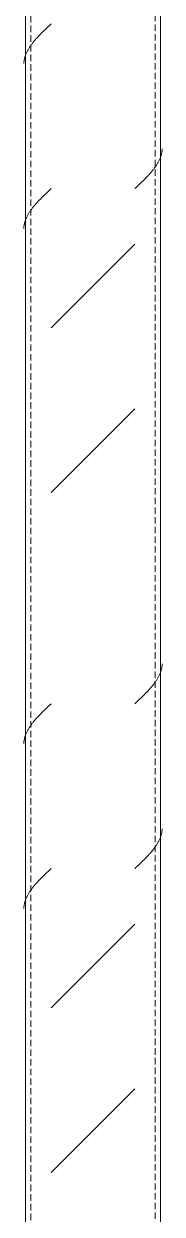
# Model space of a CAD drawing. Header units: centimetres. Extents: x -336 to 16318, y -437 to 1921.
# Drawn here: x 1236.2 to 1246.5, y 218.7 to 306.7 of the extents above; entities that cross this region are included whole.
import ezdxf

# ---------------------------------------------------------------- set-up
doc = ezdxf.new("R2010")
doc.units = ezdxf.units.CM
doc.linetypes.add('Hidden', pattern=[0.714375, 0.47625, -0.238125])
doc.layers.add('S-COLS', color=7, linetype='Continuous', lineweight=9)

# ---------------------------------------------------------------- blocks, each defined once
blk = doc.blocks.new('FP_13-Section 6')
at = {"layer": 'S-COLS'}
blk.add_line((1246.336, 94), (1246.336, 375.859), dxfattribs=at)
at = {"layer": 'S-COLS', "color": 9, "true_color": 0xc0c0c0}
for p, q in [((1246.279, 296.707), (1246.299, 296.754)), ((1246.299, 296.754), (1246.317, 296.801)), ((1246.317, 296.801), (1246.334, 296.847)), ((1246.334, 296.847), (1246.351, 296.894)), ((1246.351, 296.894), (1246.366, 296.941)), ((1246.366, 296.941), (1246.379, 296.988)), ((1246.379, 296.988), (1246.392, 297.034)), ((1246.392, 297.034), (1246.403, 297.081)), ((1246.403, 297.081), (1246.414, 297.128)), ((1246.414, 297.128), (1246.423, 297.175)), ((1246.423, 297.175), (1246.431, 297.221)), ((1246.431, 297.221), (1246.437, 297.268)), ((1246.437, 297.268), (1246.443, 297.315)), ((1246.443, 297.315), (1246.447, 297.362)), ((1246.447, 297.362), (1246.45, 297.408)), ((1246.45, 297.408), (1246.452, 297.455)), ((1245.714, 295.819), (1245.752, 295.865)), ((1245.752, 295.865), (1245.789, 295.912)), ((1245.789, 295.912), (1245.825, 295.959)), ((1245.825, 295.959), (1245.861, 296.006)), ((1245.861, 296.006), (1245.895, 296.052)), ((1245.895, 296.052), (1245.929, 296.099)), ((1245.929, 296.099), (1245.962, 296.146)), ((1245.962, 296.146), (1245.994, 296.193)), ((1245.994, 296.193), (1246.025, 296.239)), ((1246.025, 296.239), (1246.055, 296.286)), ((1246.055, 296.286), (1246.084, 296.333)), ((1246.084, 296.333), (1246.112, 296.38)), ((1246.112, 296.38), (1246.139, 296.426)), ((1246.139, 296.426), (1246.165, 296.473)), ((1246.165, 296.473), (1246.19, 296.52)), ((1246.19, 296.52), (1246.214, 296.567)), ((1246.214, 296.567), (1246.237, 296.613)), ((1246.237, 296.613), (1246.259, 296.66)), ((1246.259, 296.66), (1246.279, 296.707)), ((1244.874, 294.93), (1244.922, 294.977)), ((1244.922, 294.977), (1244.97, 295.024)), ((1244.97, 295.024), (1245.018, 295.071)), ((1245.018, 295.071), (1245.065, 295.117)), ((1245.065, 295.117), (1245.112, 295.164)), ((1245.112, 295.164), (1245.159, 295.211)), ((1245.159, 295.211), (1245.205, 295.258)), ((1245.205, 295.258), (1245.25, 295.304)), ((1245.25, 295.304), (1245.295, 295.351)), ((1245.295, 295.351), (1245.34, 295.398)), ((1245.34, 295.398), (1245.384, 295.445)), ((1245.384, 295.445), (1245.428, 295.491)), ((1245.428, 295.491), (1245.47, 295.538)), ((1245.47, 295.538), (1245.513, 295.585)), ((1245.513, 295.585), (1245.554, 295.632)), ((1245.554, 295.632), (1245.595, 295.678)), ((1245.595, 295.678), (1245.635, 295.725)), ((1245.635, 295.725), (1245.675, 295.772)), ((1245.675, 295.772), (1245.714, 295.819)), ((1244.431, 294.509), (1244.481, 294.556)), ((1244.481, 294.556), (1244.53, 294.603)), ((1244.53, 294.603), (1244.58, 294.65)), ((1244.58, 294.65), (1244.629, 294.697)), ((1244.629, 294.697), (1244.679, 294.743)), ((1244.679, 294.743), (1244.728, 294.79)), ((1244.728, 294.79), (1244.777, 294.837)), ((1244.777, 294.837), (1244.826, 294.884)), ((1244.826, 294.884), (1244.874, 294.93)), ((1246.366, 258.841), (1246.379, 258.888)), ((1246.379, 258.888), (1246.392, 258.934)), ((1246.392, 258.934), (1246.403, 258.981)), ((1246.403, 258.981), (1246.414, 259.028)), ((1246.414, 259.028), (1246.423, 259.075)), ((1246.423, 259.075), (1246.431, 259.121)), ((1246.431, 259.121), (1246.437, 259.168)), ((1246.437, 259.168), (1246.443, 259.215)), ((1246.443, 259.215), (1246.447, 259.262)), ((1246.447, 259.262), (1246.45, 259.308)), ((1246.45, 259.308), (1246.452, 259.355)), ((1245.895, 257.952), (1245.929, 257.999)), ((1245.929, 257.999), (1245.962, 258.046)), ((1245.962, 258.046), (1245.994, 258.093)), ((1245.994, 258.093), (1246.025, 258.139)), ((1246.025, 258.139), (1246.055, 258.186)), ((1246.055, 258.186), (1246.084, 258.233)), ((1246.084, 258.233), (1246.112, 258.28)), ((1246.112, 258.28), (1246.139, 258.326)), ((1246.139, 258.326), (1246.165, 258.373)), ((1246.165, 258.373), (1246.19, 258.42)), ((1246.19, 258.42), (1246.214, 258.467)), ((1246.214, 258.467), (1246.237, 258.513)), ((1246.237, 258.513), (1246.259, 258.56)), ((1246.259, 258.56), (1246.279, 258.607)), ((1246.279, 258.607), (1246.299, 258.654)), ((1246.299, 258.654), (1246.317, 258.701)), ((1246.317, 258.701), (1246.334, 258.747)), ((1246.334, 258.747), (1246.351, 258.794)), ((1246.351, 258.794), (1246.366, 258.841)), ((1245.112, 257.064), (1245.159, 257.111)), ((1245.159, 257.111), (1245.205, 257.158)), ((1245.205, 257.158), (1245.25, 257.204)), ((1245.25, 257.204), (1245.295, 257.251)), ((1245.295, 257.251), (1245.34, 257.298)), ((1245.34, 257.298), (1245.384, 257.345)), ((1245.384, 257.345), (1245.428, 257.391)), ((1245.428, 257.391), (1245.47, 257.438)), ((1245.47, 257.438), (1245.513, 257.485)), ((1245.513, 257.485), (1245.554, 257.532)), ((1245.554, 257.532), (1245.595, 257.578)), ((1245.595, 257.578), (1245.635, 257.625)), ((1245.635, 257.625), (1245.675, 257.672)), ((1245.675, 257.672), (1245.714, 257.719)), ((1245.714, 257.719), (1245.752, 257.765)), ((1245.752, 257.765), (1245.789, 257.812)), ((1245.789, 257.812), (1245.825, 257.859)), ((1245.825, 257.859), (1245.861, 257.906)), ((1245.861, 257.906), (1245.895, 257.952)), ((1244.431, 256.409), (1244.481, 256.456)), ((1244.481, 256.456), (1244.53, 256.503)), ((1244.53, 256.503), (1244.58, 256.55)), ((1244.58, 256.55), (1244.629, 256.597)), ((1244.629, 256.597), (1244.679, 256.643)), ((1244.679, 256.643), (1244.728, 256.69)), ((1244.728, 256.69), (1244.777, 256.737)), ((1244.777, 256.737), (1244.826, 256.784)), ((1244.826, 256.784), (1244.874, 256.83)), ((1244.874, 256.83), (1244.922, 256.877)), ((1244.922, 256.877), (1244.97, 256.924)), ((1244.97, 256.924), (1245.018, 256.971)), ((1245.018, 256.971), (1245.065, 257.017)), ((1245.065, 257.017), (1245.112, 257.064)), ((1246.317, 246.511), (1246.334, 246.558)), ((1246.334, 246.558), (1246.351, 246.605)), ((1246.351, 246.605), (1246.366, 246.651)), ((1246.366, 246.651), (1246.379, 246.698)), ((1246.379, 246.698), (1246.392, 246.745)), ((1246.392, 246.745), (1246.403, 246.792)), ((1246.403, 246.792), (1246.414, 246.838)), ((1246.414, 246.838), (1246.423, 246.885)), ((1246.423, 246.885), (1246.431, 246.932)), ((1246.431, 246.932), (1246.437, 246.979)), ((1246.437, 246.979), (1246.443, 247.025)), ((1246.443, 247.025), (1246.447, 247.072)), ((1246.447, 247.072), (1246.45, 247.119)), ((1246.45, 247.119), (1246.452, 247.166)), ((1245.789, 245.623), (1245.825, 245.669)), ((1245.825, 245.669), (1245.861, 245.716)), ((1245.861, 245.716), (1245.895, 245.763)), ((1245.895, 245.763), (1245.929, 245.81)), ((1245.929, 245.81), (1245.962, 245.856)), ((1245.962, 245.856), (1245.994, 245.903)), ((1245.994, 245.903), (1246.025, 245.95)), ((1246.025, 245.95), (1246.055, 245.997)), ((1246.055, 245.997), (1246.084, 246.044)), ((1246.084, 246.044), (1246.112, 246.09)), ((1246.112, 246.09), (1246.139, 246.137)), ((1246.139, 246.137), (1246.165, 246.184)), ((1246.165, 246.184), (1246.19, 246.231)), ((1246.19, 246.231), (1246.214, 246.277)), ((1246.214, 246.277), (1246.237, 246.324)), ((1246.237, 246.324), (1246.259, 246.371)), ((1246.259, 246.371), (1246.279, 246.418)), ((1246.279, 246.418), (1246.299, 246.464)), ((1246.299, 246.464), (1246.317, 246.511)), ((1244.97, 244.734), (1245.018, 244.781)), ((1245.018, 244.781), (1245.065, 244.828)), ((1245.065, 244.828), (1245.112, 244.875)), ((1245.112, 244.875), (1245.159, 244.921)), ((1245.159, 244.921), (1245.205, 244.968)), ((1245.205, 244.968), (1245.25, 245.015)), ((1245.25, 245.015), (1245.295, 245.062)), ((1245.295, 245.062), (1245.34, 245.108)), ((1245.34, 245.108), (1245.384, 245.155)), ((1245.384, 245.155), (1245.428, 245.202)), ((1245.428, 245.202), (1245.47, 245.249)), ((1245.47, 245.249), (1245.513, 245.295)), ((1245.513, 245.295), (1245.554, 245.342)), ((1245.554, 245.342), (1245.595, 245.389)), ((1245.595, 245.389), (1245.635, 245.436)), ((1245.635, 245.436), (1245.675, 245.482)), ((1245.675, 245.482), (1245.714, 245.529)), ((1245.714, 245.529), (1245.752, 245.576)), ((1245.752, 245.576), (1245.789, 245.623)), ((1244.431, 244.22), (1244.481, 244.267)), ((1244.481, 244.267), (1244.53, 244.314)), ((1244.53, 244.314), (1244.58, 244.36)), ((1244.58, 244.36), (1244.629, 244.407)), ((1244.629, 244.407), (1244.679, 244.454)), ((1244.679, 244.454), (1244.728, 244.501)), ((1244.728, 244.501), (1244.777, 244.547)), ((1244.777, 244.547), (1244.826, 244.594)), ((1244.826, 244.594), (1244.874, 244.641)), ((1244.874, 244.641), (1244.922, 244.688)), ((1244.922, 244.688), (1244.97, 244.734))]:
    blk.add_line(p, q, dxfattribs=at)
blk = doc.blocks.new('FP_14-Section 6')
at = {"layer": 'S-COLS'}
blk.add_line((1236.336, 375.859), (1236.336, 94), dxfattribs=at)
at = {"layer": 'S-COLS', "color": 9, "true_color": 0xc0c0c0}
for p, q in [((1237.896, 306.372), (1237.945, 306.418)), ((1237.945, 306.418), (1237.994, 306.465)), ((1237.994, 306.465), (1238.043, 306.512)), ((1238.043, 306.512), (1238.092, 306.559)), ((1238.092, 306.559), (1238.142, 306.605)), ((1238.142, 306.605), (1238.192, 306.652)), ((1238.192, 306.652), (1238.241, 306.699)), ((1237.037, 305.483), (1237.077, 305.53)), ((1237.077, 305.53), (1237.118, 305.577)), ((1237.118, 305.577), (1237.16, 305.624)), ((1237.16, 305.624), (1237.202, 305.67)), ((1237.202, 305.67), (1237.245, 305.717)), ((1237.245, 305.717), (1237.288, 305.764)), ((1237.288, 305.764), (1237.332, 305.811)), ((1237.332, 305.811), (1237.377, 305.857)), ((1237.377, 305.857), (1237.422, 305.904)), ((1237.422, 305.904), (1237.468, 305.951)), ((1237.468, 305.951), (1237.514, 305.998)), ((1237.514, 305.998), (1237.56, 306.044)), ((1237.56, 306.044), (1237.607, 306.091)), ((1237.607, 306.091), (1237.654, 306.138)), ((1237.654, 306.138), (1237.702, 306.185)), ((1237.702, 306.185), (1237.75, 306.231)), ((1237.75, 306.231), (1237.798, 306.278)), ((1237.798, 306.278), (1237.847, 306.325)), ((1237.847, 306.325), (1237.896, 306.372)), ((1236.436, 304.595), (1236.458, 304.642)), ((1236.458, 304.642), (1236.482, 304.688)), ((1236.482, 304.688), (1236.507, 304.735)), ((1236.507, 304.735), (1236.533, 304.782)), ((1236.533, 304.782), (1236.56, 304.829)), ((1236.56, 304.829), (1236.589, 304.875)), ((1236.589, 304.875), (1236.618, 304.922)), ((1236.618, 304.922), (1236.648, 304.969)), ((1236.648, 304.969), (1236.679, 305.016)), ((1236.679, 305.016), (1236.711, 305.062)), ((1236.711, 305.062), (1236.743, 305.109)), ((1236.743, 305.109), (1236.777, 305.156)), ((1236.777, 305.156), (1236.812, 305.203)), ((1236.812, 305.203), (1236.847, 305.249)), ((1236.847, 305.249), (1236.884, 305.296)), ((1236.884, 305.296), (1236.921, 305.343)), ((1236.921, 305.343), (1236.959, 305.39)), ((1236.959, 305.39), (1236.998, 305.436)), ((1236.998, 305.436), (1237.037, 305.483)), ((1236.22, 303.753), (1236.222, 303.8)), ((1236.222, 303.8), (1236.225, 303.847)), ((1236.225, 303.847), (1236.229, 303.894)), ((1236.229, 303.894), (1236.235, 303.94)), ((1236.235, 303.94), (1236.242, 303.987)), ((1236.242, 303.987), (1236.25, 304.034)), ((1236.25, 304.034), (1236.259, 304.081)), ((1236.259, 304.081), (1236.269, 304.127)), ((1236.269, 304.127), (1236.28, 304.174)), ((1236.28, 304.174), (1236.293, 304.221)), ((1236.293, 304.221), (1236.307, 304.268)), ((1236.307, 304.268), (1236.322, 304.314)), ((1236.322, 304.314), (1236.338, 304.361)), ((1236.338, 304.361), (1236.355, 304.408)), ((1236.355, 304.408), (1236.374, 304.455)), ((1236.374, 304.455), (1236.393, 304.501)), ((1236.393, 304.501), (1236.414, 304.548)), ((1236.414, 304.548), (1236.436, 304.595)), ((1237.75, 294.042), (1237.798, 294.089)), ((1237.798, 294.089), (1237.847, 294.135)), ((1237.847, 294.135), (1237.896, 294.182)), ((1237.896, 294.182), (1237.945, 294.229)), ((1237.945, 294.229), (1237.994, 294.276)), ((1237.994, 294.276), (1238.043, 294.322)), ((1238.043, 294.322), (1238.092, 294.369)), ((1238.092, 294.369), (1238.142, 294.416)), ((1238.142, 294.416), (1238.192, 294.463)), ((1238.192, 294.463), (1238.241, 294.509)), ((1236.921, 293.154), (1236.959, 293.2)), ((1236.959, 293.2), (1236.998, 293.247)), ((1236.998, 293.247), (1237.037, 293.294)), ((1237.037, 293.294), (1237.077, 293.341)), ((1237.077, 293.341), (1237.118, 293.387)), ((1237.118, 293.387), (1237.16, 293.434)), ((1237.16, 293.434), (1237.202, 293.481)), ((1237.202, 293.481), (1237.245, 293.528)), ((1237.245, 293.528), (1237.288, 293.574)), ((1237.288, 293.574), (1237.332, 293.621)), ((1237.332, 293.621), (1237.377, 293.668)), ((1237.377, 293.668), (1237.422, 293.715)), ((1237.422, 293.715), (1237.468, 293.761)), ((1237.468, 293.761), (1237.514, 293.808)), ((1237.514, 293.808), (1237.56, 293.855)), ((1237.56, 293.855), (1237.607, 293.902)), ((1237.607, 293.902), (1237.654, 293.948)), ((1237.654, 293.948), (1237.702, 293.995)), ((1237.702, 293.995), (1237.75, 294.042)), ((1236.374, 292.265), (1236.393, 292.312)), ((1236.393, 292.312), (1236.414, 292.359)), ((1236.414, 292.359), (1236.436, 292.405)), ((1236.436, 292.405), (1236.458, 292.452)), ((1236.458, 292.452), (1236.482, 292.499)), ((1236.482, 292.499), (1236.507, 292.546)), ((1236.507, 292.546), (1236.533, 292.592)), ((1236.533, 292.592), (1236.56, 292.639)), ((1236.56, 292.639), (1236.589, 292.686)), ((1236.589, 292.686), (1236.618, 292.733)), ((1236.618, 292.733), (1236.648, 292.78)), ((1236.648, 292.78), (1236.679, 292.826)), ((1236.679, 292.826), (1236.711, 292.873)), ((1236.711, 292.873), (1236.743, 292.92)), ((1236.743, 292.92), (1236.777, 292.967)), ((1236.777, 292.967), (1236.812, 293.013)), ((1236.812, 293.013), (1236.847, 293.06)), ((1236.847, 293.06), (1236.884, 293.107)), ((1236.884, 293.107), (1236.921, 293.154)), ((1236.22, 291.564), (1236.222, 291.611)), ((1236.222, 291.611), (1236.225, 291.657)), ((1236.225, 291.657), (1236.229, 291.704)), ((1236.229, 291.704), (1236.235, 291.751)), ((1236.235, 291.751), (1236.242, 291.798)), ((1236.242, 291.798), (1236.25, 291.844)), ((1236.25, 291.844), (1236.259, 291.891)), ((1236.259, 291.891), (1236.269, 291.938)), ((1236.269, 291.938), (1236.28, 291.985)), ((1236.28, 291.985), (1236.293, 292.031)), ((1236.293, 292.031), (1236.307, 292.078)), ((1236.307, 292.078), (1236.322, 292.125)), ((1236.322, 292.125), (1236.338, 292.172)), ((1236.338, 292.172), (1236.355, 292.218)), ((1236.355, 292.218), (1236.374, 292.265)), ((1237.994, 256.176), (1238.043, 256.222)), ((1238.043, 256.222), (1238.092, 256.269)), ((1238.092, 256.269), (1238.142, 256.316)), ((1238.142, 256.316), (1238.192, 256.363)), ((1238.192, 256.363), (1238.241, 256.409)), ((1237.118, 255.287), (1237.16, 255.334)), ((1237.16, 255.334), (1237.202, 255.381)), ((1237.202, 255.381), (1237.245, 255.428)), ((1237.245, 255.428), (1237.288, 255.474)), ((1237.288, 255.474), (1237.332, 255.521)), ((1237.332, 255.521), (1237.377, 255.568)), ((1237.377, 255.568), (1237.422, 255.615)), ((1237.422, 255.615), (1237.468, 255.661)), ((1237.468, 255.661), (1237.514, 255.708)), ((1237.514, 255.708), (1237.56, 255.755)), ((1237.56, 255.755), (1237.607, 255.802)), ((1237.607, 255.802), (1237.654, 255.848)), ((1237.654, 255.848), (1237.702, 255.895)), ((1237.702, 255.895), (1237.75, 255.942)), ((1237.75, 255.942), (1237.798, 255.989)), ((1237.798, 255.989), (1237.847, 256.035)), ((1237.847, 256.035), (1237.896, 256.082)), ((1237.896, 256.082), (1237.945, 256.129)), ((1237.945, 256.129), (1237.994, 256.176)), ((1236.507, 254.446), (1236.533, 254.492)), ((1236.533, 254.492), (1236.56, 254.539)), ((1236.56, 254.539), (1236.589, 254.586)), ((1236.589, 254.586), (1236.618, 254.633)), ((1236.618, 254.633), (1236.648, 254.68)), ((1236.648, 254.68), (1236.679, 254.726)), ((1236.679, 254.726), (1236.711, 254.773)), ((1236.711, 254.773), (1236.743, 254.82)), ((1236.743, 254.82), (1236.777, 254.867)), ((1236.777, 254.867), (1236.812, 254.913)), ((1236.812, 254.913), (1236.847, 254.96)), ((1236.847, 254.96), (1236.884, 255.007)), ((1236.884, 255.007), (1236.921, 255.054)), ((1236.921, 255.054), (1236.959, 255.1)), ((1236.959, 255.1), (1236.998, 255.147)), ((1236.998, 255.147), (1237.037, 255.194)), ((1237.037, 255.194), (1237.077, 255.241)), ((1237.077, 255.241), (1237.118, 255.287)), ((1236.225, 253.557), (1236.229, 253.604)), ((1236.229, 253.604), (1236.235, 253.651)), ((1236.235, 253.651), (1236.242, 253.698)), ((1236.242, 253.698), (1236.25, 253.744)), ((1236.25, 253.744), (1236.259, 253.791)), ((1236.259, 253.791), (1236.269, 253.838)), ((1236.269, 253.838), (1236.28, 253.885)), ((1236.28, 253.885), (1236.293, 253.931)), ((1236.293, 253.931), (1236.307, 253.978)), ((1236.307, 253.978), (1236.322, 254.025)), ((1236.322, 254.025), (1236.338, 254.072)), ((1236.338, 254.072), (1236.355, 254.118)), ((1236.355, 254.118), (1236.374, 254.165)), ((1236.374, 254.165), (1236.393, 254.212)), ((1236.393, 254.212), (1236.414, 254.259)), ((1236.414, 254.259), (1236.436, 254.305)), ((1236.436, 254.305), (1236.458, 254.352)), ((1236.458, 254.352), (1236.482, 254.399)), ((1236.482, 254.399), (1236.507, 254.446)), ((1236.22, 253.464), (1236.222, 253.511)), ((1236.222, 253.511), (1236.225, 253.557)), ((1237.847, 243.846), (1237.896, 243.893)), ((1237.896, 243.893), (1237.945, 243.94)), ((1237.945, 243.94), (1237.994, 243.986)), ((1237.994, 243.986), (1238.043, 244.033)), ((1238.043, 244.033), (1238.092, 244.08)), ((1238.092, 244.08), (1238.142, 244.127)), ((1238.142, 244.127), (1238.192, 244.173)), ((1238.192, 244.173), (1238.241, 244.22)), ((1237.037, 243.004), (1237.077, 243.051)), ((1237.077, 243.051), (1237.118, 243.098)), ((1237.118, 243.098), (1237.16, 243.145)), ((1237.16, 243.145), (1237.202, 243.191)), ((1237.202, 243.191), (1237.245, 243.238)), ((1237.245, 243.238), (1237.288, 243.285)), ((1237.288, 243.285), (1237.332, 243.332)), ((1237.332, 243.332), (1237.377, 243.378)), ((1237.377, 243.378), (1237.422, 243.425)), ((1237.422, 243.425), (1237.468, 243.472)), ((1237.468, 243.472), (1237.514, 243.519)), ((1237.514, 243.519), (1237.56, 243.565)), ((1237.56, 243.565), (1237.607, 243.612)), ((1237.607, 243.612), (1237.654, 243.659)), ((1237.654, 243.659), (1237.702, 243.706)), ((1237.702, 243.706), (1237.75, 243.752)), ((1237.75, 243.752), (1237.798, 243.799)), ((1237.798, 243.799), (1237.847, 243.846)), ((1236.436, 242.116), (1236.458, 242.163)), ((1236.458, 242.163), (1236.482, 242.21)), ((1236.482, 242.21), (1236.507, 242.256)), ((1236.507, 242.256), (1236.533, 242.303)), ((1236.533, 242.303), (1236.56, 242.35)), ((1236.56, 242.35), (1236.589, 242.397)), ((1236.589, 242.397), (1236.618, 242.443)), ((1236.618, 242.443), (1236.648, 242.49)), ((1236.648, 242.49), (1236.679, 242.537)), ((1236.679, 242.537), (1236.711, 242.584)), ((1236.711, 242.584), (1236.743, 242.63)), ((1236.743, 242.63), (1236.777, 242.677)), ((1236.777, 242.677), (1236.812, 242.724)), ((1236.812, 242.724), (1236.847, 242.771)), ((1236.847, 242.771), (1236.884, 242.817)), ((1236.884, 242.817), (1236.921, 242.864)), ((1236.921, 242.864), (1236.959, 242.911)), ((1236.959, 242.911), (1236.998, 242.958)), ((1236.998, 242.958), (1237.037, 243.004)), ((1236.22, 241.274), (1236.222, 241.321)), ((1236.222, 241.321), (1236.225, 241.368)), ((1236.225, 241.368), (1236.229, 241.415)), ((1236.229, 241.415), (1236.235, 241.461)), ((1236.235, 241.461), (1236.242, 241.508)), ((1236.242, 241.508), (1236.25, 241.555)), ((1236.25, 241.555), (1236.259, 241.602)), ((1236.259, 241.602), (1236.269, 241.648)), ((1236.269, 241.648), (1236.28, 241.695)), ((1236.28, 241.695), (1236.293, 241.742)), ((1236.293, 241.742), (1236.307, 241.789)), ((1236.307, 241.789), (1236.322, 241.835)), ((1236.322, 241.835), (1236.338, 241.882)), ((1236.338, 241.882), (1236.355, 241.929)), ((1236.355, 241.929), (1236.374, 241.976)), ((1236.374, 241.976), (1236.393, 242.023)), ((1236.393, 242.023), (1236.414, 242.069)), ((1236.414, 242.069), (1236.436, 242.116))]:
    blk.add_line(p, q, dxfattribs=at)
blk = doc.blocks.new('HSS Rectangular-Column - 100 x 100 mm-V12-Section 6')
at = {"layer": 'S-COLS', "true_color": 0xc0c0c0}
h = blk.add_hatch(dxfattribs=at)
h.set_pattern_fill('FP_3', color=9, style=0, pattern_type=2)
h.set_pattern_definition([(45, (4582.815, 712), (-25.1447, 25.1447), []), (45, (4582.815, 750.1), (-25.1447, 25.1447), [])])
h.paths.add_polyline_path([(1244.431, 94), (1244.431, 375.859), (1243.866, 375.809), (1243.772, 375.397), (1243.508, 375.066), (1243.007, 374.869), (1242.413, 374.859), (1239.403, 374.953), (1239.073, 375.217), (1238.889, 375.597), (1238.848, 375.859), (1238.241, 375.809), (1238.241, 94)])
h.paths.add_polyline_path([(1242.413, 375.359), (1242.916, 375.509), (1243.158, 375.717), (1243.158, 375.859), (1239.485, 375.859), (1239.816, 375.509), (1240.106, 375.383), (1240.318, 375.359)])
at = {"layer": 'S-COLS', "linetype": 'Hidden'}
for p, q in [((1236.736, 375.859), (1236.736, 94)), ((1245.936, 94), (1245.936, 375.859))]:
    blk.add_line(p, q, dxfattribs=at)
at = {"layer": 'S-COLS'}
for name in ['FP_14-Section 6', 'FP_13-Section 6']:
    blk.add_blockref(name, (0, 0), dxfattribs=at)

msp = doc.modelspace()

# ---------------------------------------------------------------- block references
at = {"layer": 'S-COLS'}
msp.add_blockref('HSS Rectangular-Column - 100 x 100 mm-V12-Section 6', (0, 0), dxfattribs=at)

doc.saveas('drawing.dxf')
